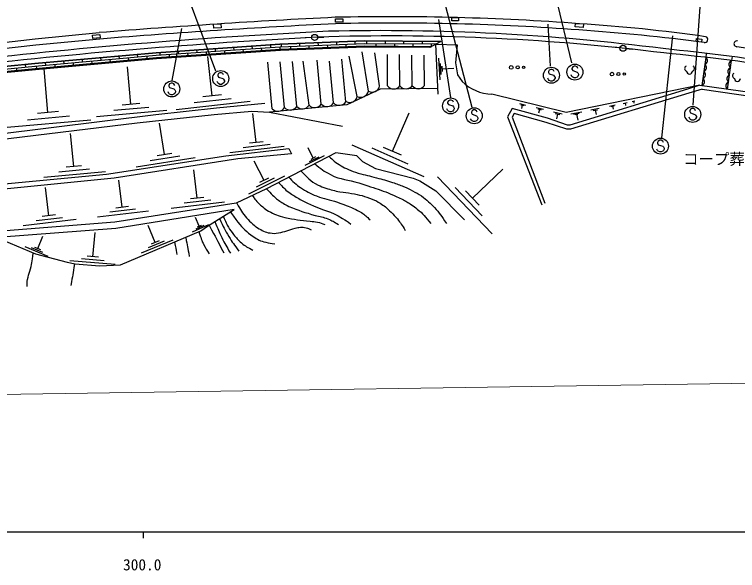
# Model space of a CAD drawing. Units: millimetres, scale not verified. Extents: x 40000 to 680000, y 20000 to 380000.
# Drawn here: x 347102 to 464489, y 198715 to 289045 of the extents above; entities that cross this region are included whole.
import ezdxf
from ezdxf.enums import TextEntityAlignment as Align

# ---------------------------------------------------------------- set-up
doc = ezdxf.new("R2010")
doc.units = ezdxf.units.MM
doc.header["$LTSCALE"] = 1000
for name, color, linetype, lineweight in [('M-BGD', 7, 'Continuous', 25), ('M-STR-HTXT', 7, 'Continuous', 13), ('M-STR-STRC', 7, 'Continuous', 25), ('M-STR-STRD', 7, 'Continuous', 25), ('M-TTL-BAND', 7, 'Continuous', 25)]:
    doc.layers.add(name, color=color, linetype=linetype, lineweight=lineweight)
doc.layers.add('M-TTL-TXT', color=7, linetype='Continuous')
doc.styles.add('ＭＳ ゴシック', font='')
doc.styles.get('ＭＳ ゴシック').set_extended_font_data('MS Gothic')

msp = doc.modelspace()

# ---------------------------------------------------------------- linework, layer by layer
at = {"layer": 'M-BGD'}
for p, q in [((399246, 288323), (400412, 288323)), ((399246, 287807), (399246, 288323)), ((400412, 287807), (399246, 287807)), ((400412, 288323), (400412, 287807)), ((418113, 288010), (418127, 288560)), ((419166, 287984), (418113, 288010)), ((418127, 288560), (419180, 288533)), ((419180, 288533), (419166, 287984)), ((379429, 287451), (380621, 287528)), ((379470, 286811), (379429, 287451)), ((380663, 286888), (379470, 286811)), ((380621, 287528), (380663, 286888)), ((438132, 287022), (438172, 287592)), ((439420, 286933), (438132, 287022)), ((438172, 287592), (439460, 287503)), ((439460, 287503), (439420, 286933)), ((359761, 285696), (360972, 285814)), ((359815, 285143), (359761, 285696)), ((361025, 285261), (359815, 285143)), ((360972, 285814), (361025, 285261)), ((395320, 285279), (394321, 285228)), ((396319, 285330), (397318, 285380)), ((370082, 282823), (390200, 284198)), ((390200, 284198), (370098, 282825)), ((388731, 283697), (388703, 284096)), ((403920, 284736), (390200, 284198)), ((390200, 284198), (403920, 284736)), ((390234, 283799), (403927, 284336)), ((390446, 283808), (390431, 284207)), ((393444, 283925), (393428, 284325)), ((396442, 284043), (396426, 284442)), ((397956, 283702), (397941, 284101)), ((399439, 284160), (399424, 284560)), ((400954, 283819), (400938, 284219)), ((402437, 284277), (402422, 284677)), ((416332, 284655), (403920, 284736)), ((403920, 284736), (416332, 284655)), ((403927, 284336), (415603, 284260)), ((404330, 284333), (404333, 284733)), ((405827, 283923), (405830, 284323)), ((407330, 284314), (407333, 284714)), ((408827, 283904), (408830, 284304)), ((410330, 284294), (410332, 284694)), ((411827, 283884), (411830, 284284)), ((413330, 284275), (413332, 284675)), ((416332, 284655), (414508, 283667)), ((414827, 283865), (414830, 284265)), ((415912, 276087), (415483, 284195)), ((415537, 284224), (418983, 284124)), ((418983, 284124), (418695, 281179)), ((457764, 284675), (457820, 285121)), ((458660, 284563), (457764, 284675)), ((457820, 285121), (458716, 285009)), ((458716, 285009), (458660, 284563)), ((370114, 282424), (390234, 283800)), ((370145, 282026), (390269, 283401)), ((390286, 283201), (370161, 281826)), ((373765, 282674), (373738, 283073)), ((376758, 282879), (376731, 283278)), ((378282, 282582), (378255, 282981)), ((379751, 283083), (379724, 283482)), ((381275, 282786), (381248, 283185)), ((382744, 283288), (382717, 283687)), ((384268, 282991), (384241, 283390)), ((385738, 283492), (385710, 283891)), ((385778, 282893), (385765, 283093)), ((387261, 283196), (387234, 283595)), ((388771, 283097), (388758, 283298)), ((390254, 283400), (390227, 283799)), ((390269, 283400), (403933, 283936)), ((403937, 283736), (390286, 283201)), ((390470, 283208), (390462, 283408)), ((391961, 283467), (391945, 283866)), ((393468, 283326), (393460, 283525)), ((394959, 283584), (394943, 283984)), ((396465, 283443), (396457, 283643)), ((399463, 283560), (399455, 283760)), ((402461, 283678), (402453, 283878)), ((404564, 276582), (403564, 282975)), ((403933, 283936), (414873, 283865)), ((414526, 283667), (403937, 283736)), ((404326, 283733), (404327, 283933)), ((407326, 283714), (407327, 283914)), ((410326, 283694), (410327, 283894)), ((413326, 283675), (413327, 283875)), ((445379, 283608), (444384, 283711)), ((446374, 283502), (447368, 283396)), ((370098, 282825), (350386, 281052)), ((350386, 281052), (370082, 282823)), ((350432, 280654), (370114, 282424)), ((350478, 280257), (370145, 282026)), ((370161, 281826), (350502, 280058)), ((358166, 281350), (358130, 281748)), ((361154, 281619), (361118, 282017)), ((362684, 281355), (362648, 281753)), ((364142, 281887), (364106, 282286)), ((365672, 281623), (365636, 282022)), ((367130, 282156), (367094, 282554)), ((367184, 281558), (367166, 281758)), ((368660, 281892), (368624, 282290)), ((370772, 282469), (370745, 282869)), ((370813, 281871), (370800, 282070)), ((372296, 282173), (372269, 282572)), ((373806, 282075), (373793, 282275)), ((375289, 282377), (375262, 282776)), ((376799, 282280), (376786, 282480)), ((379193, 275816), (378475, 282225)), ((379792, 282484), (379779, 282684)), ((382785, 282689), (382772, 282889)), ((400901, 274876), (400240, 281801)), ((402751, 275738), (401461, 282244)), ((406377, 277427), (405623, 282820)), ((407677, 277437), (407636, 282527)), ((409677, 277454), (409636, 282543)), ((411677, 277470), (411637, 282445)), ((413677, 277486), (413637, 282443)), ((416189, 278409), (416003, 281945)), ((459325, 282072), (458688, 277492)), ((459416, 282722), (459325, 282072)), ((463614, 282199), (463525, 281561)), ((328781, 278951), (350409, 281054)), ((350386, 281052), (328805, 278954)), ((328827, 278554), (350446, 280655)), ((348954, 280510), (348916, 280909)), ((350732, 280280), (350696, 280678)), ((352190, 280812), (352154, 281211)), ((353720, 280548), (353684, 280947)), ((355178, 281081), (355142, 281479)), ((355232, 280484), (355214, 280683)), ((356708, 280817), (356672, 281215)), ((358220, 280752), (358202, 280951)), ((359696, 281086), (359660, 281484)), ((361208, 281021), (361190, 281220)), ((364196, 281290), (364178, 281489)), ((388956, 273735), (388232, 281310)), ((390947, 273925), (390236, 281362)), ((392938, 274116), (392240, 281420)), ((394929, 274306), (393988, 281480)), ((396919, 274496), (396240, 281609)), ((398910, 274686), (398264, 281457)), ((416378, 279306), (416285, 281074)), ((416591, 279760), (416544, 280644)), ((418695, 281179), (419050, 279253)), ((462877, 276907), (463525, 281561)), ((328873, 278156), (350483, 280257)), ((350502, 280058), (328896, 277958)), ((347500, 279967), (347461, 280365)), ((349012, 279913), (348993, 280112)), ((352543, 273102), (351911, 280185)), ((352244, 280215), (352226, 280414)), ((366009, 274460), (365466, 280553)), ((416568, 280202), (418453, 280302)), ((419050, 279253), (419780, 278168)), ((458354, 277537), (436690, 273140)), ((458354, 277537), (456386, 276907)), ((458354, 277537), (477387, 274888)), ((380695, 275985), (377691, 275648)), ((406490, 276928), (401035, 274387)), ((415853, 277005), (406490, 276928)), ((436690, 273140), (424606, 276073)), ((456386, 276907), (437287, 271075)), ((456591, 276251), (437390, 270388)), ((458740, 276894), (456591, 276251)), ((458740, 276894), (477389, 274196)), ((385381, 274887), (373364, 273541)), ((382287, 275352), (376278, 274678)), ((445923, 274606), (446552, 274733)), ((447393, 274904), (447823, 274991)), ((447608, 274948), (447666, 274660)), ((368933, 273954), (363221, 273444)), ((367437, 274588), (364581, 274333)), ((370062, 272768), (379883, 273869)), ((379883, 273869), (387757, 274631)), ((401035, 274387), (388519, 273191)), ((427889, 273784), (427127, 272429)), ((433647, 272175), (427889, 273784)), ((429068, 274579), (430090, 274330)), ((429290, 274380), (429801, 274256)), ((429546, 274318), (429414, 273773)), ((431799, 273916), (432965, 273633)), ((432052, 273689), (432635, 273548)), ((432344, 273619), (432193, 272997)), ((440693, 273544), (442028, 273815)), ((441063, 273434), (441730, 273569)), ((443719, 274158), (444645, 274346)), ((443976, 274082), (444439, 274176)), ((444207, 274129), (444308, 273635)), ((446238, 274669), (446323, 274250)), ((340429, 269127), (370062, 272768)), ((356030, 272498), (349217, 271890)), ((354246, 273254), (350839, 272950)), ((371857, 273447), (360433, 272427)), ((367014, 271413), (379545, 272768)), ((379545, 272768), (385641, 273361)), ((385641, 273361), (388519, 273191)), ((386347, 268247), (385803, 272957)), ((388519, 273191), (400373, 270905)), ((408455, 266812), (411191, 273056)), ((427127, 272429), (432715, 258121)), ((428224, 272978), (427885, 272376)), ((427885, 272376), (433227, 258374)), ((433443, 271519), (428224, 272978)), ((434592, 273238), (436026, 272889)), ((434904, 272959), (435621, 272785)), ((435263, 272872), (435077, 272107)), ((437417, 272879), (439193, 273240)), ((437885, 272851), (438773, 273031)), ((438131, 272777), (438575, 272868)), ((438353, 272823), (438545, 271875)), ((441396, 273502), (441541, 272790)), ((339667, 268111), (367014, 271413)), ((359517, 271894), (345892, 270678)), ((371457, 266276), (370672, 271407)), ((436750, 270388), (433443, 271519)), ((436864, 271075), (433647, 272175)), ((437390, 270388), (436750, 270388)), ((437287, 271075), (436864, 271075)), ((356732, 264360), (356219, 269707)), ((388623, 267913), (384208, 267403)), ((387451, 268374), (385244, 268119)), ((413626, 262685), (401917, 267815)), ((381407, 266079), (391652, 267265)), ((390899, 267580), (382068, 266558)), ((399272, 266587), (388011, 260745)), ((391652, 267265), (392075, 266418)), ((395606, 265698), (394760, 267363)), ((402659, 266079), (399272, 266587)), ((411040, 264749), (405186, 267314)), ((409919, 266170), (406992, 267453)), ((362019, 263116), (381407, 266079)), ((383355, 265571), (363289, 262439)), ((376463, 265728), (366842, 264258)), ((373960, 266002), (369149, 265267)), ((372659, 266460), (370254, 266092)), ((392075, 266418), (383355, 265571)), ((397378, 266074), (394256, 264488)), ((396492, 265886), (394931, 265093)), ((395996, 265896), (395215, 265499)), ((402659, 266079), (403590, 265148)), ((357985, 264480), (355478, 264240)), ((387616, 262094), (386038, 265202)), ((403590, 265148), (405707, 264047)), ((321379, 259221), (362019, 263116)), ((361872, 263504), (351847, 262543)), ((359302, 263932), (354289, 263452)), ((376747, 259199), (376201, 263820)), ((405707, 264047), (411803, 262439)), ((421448, 259225), (426378, 263935)), ((363289, 262439), (342799, 260407)), ((364591, 257715), (364068, 262143)), ((390925, 262797), (385097, 259837)), ((389270, 262445), (386357, 260966)), ((388345, 262464), (386888, 261724)), ((411803, 262439), (412903, 262015)), ((412903, 262015), (415528, 260407)), ((424630, 253426), (415800, 262670)), ((352695, 256350), (352154, 260933)), ((388011, 260745), (383101, 258375)), ((423039, 256326), (418624, 260948)), ((415528, 260407), (420185, 255665)), ((422552, 258070), (420344, 260381)), ((383101, 258375), (363373, 255327)), ((381215, 258555), (372551, 257532)), ((378981, 258877), (374649, 258366)), ((377830, 259327), (375664, 259071)), ((368872, 257098), (360570, 256118)), ((366731, 257407), (362580, 256917)), ((365628, 257838), (363553, 257593)), ((382764, 257388), (363574, 254288)), ((378444, 254649), (382764, 257388)), ((354910, 256031), (350614, 255524)), ((353769, 256477), (351621, 256224)), ((377110, 254640), (376477, 256039)), ((363373, 255327), (343646, 253718)), ((357126, 255712), (348534, 254698)), ((369959, 252009), (368806, 254739)), ((378581, 254884), (375957, 253696)), ((377846, 254762), (376534, 254168)), ((377438, 254789), (376783, 254491)), ((363574, 254288), (344239, 252787)), ((359844, 249697), (360179, 253628)), ((364305, 248384), (377343, 253887)), ((377343, 253887), (378444, 254649)), ((344239, 252787), (350504, 250162)), ((350895, 251018), (351731, 253011)), ((372807, 252407), (367687, 250246)), ((352556, 249736), (348817, 251302)), ((351363, 250822), (350428, 251213)), ((371383, 252208), (368823, 251127)), ((370599, 252279), (369319, 251739)), ((351726, 250377), (349856, 251160)), ((350504, 250162), (355669, 248807)), ((363446, 248401), (356075, 249028)), ((361645, 249049), (357960, 249363)), ((360766, 249619), (358923, 249776)), ((355669, 248807), (356939, 248553)), ((356939, 248553), (360918, 248215)), ((360918, 248215), (364305, 248384))]:
    msp.add_line(p, q, dxfattribs=at)
for centre, radius in [((395819, 285305), 500), ((445876, 283556), 500), ((427757, 280450), 300), ((428807, 280450), 250), ((429757, 280450), 200), ((444105, 279364), 300), ((445155, 279364), 250), ((446105, 279364), 200)]:
    msp.add_circle(centre, radius, dxfattribs=at)
for centre, radius, start, end in [((441841, -618238), 905601, 92.77007, 96.49995), ((443457, -643217), 929743, 92.79517, 96.42407), ((406830, -70732), 357144, 82.66875, 91.40475), ((407935, -75874), 361427, 82.91189, 91.55656), ((413754, -100743), 386175, 77.85161, 84.25598), ((419316, -63829), 348208, 77.47403, 84.52584), ((458946, 281542), 652, 289.69202, 54.46176), ((456330, 280256), 429, 116.08703, 255.33416), ((457073, 280256), 429, 284.66584, 63.91297), ((458787, 280396), 652, 289.69202, 54.46176), ((463759, 280935), 668, 110.49364, 233.66016), ((456701, 279842), 480, 180, 0), ((458627, 279251), 652, 289.69202, 54.46176), ((463597, 279772), 668, 110.49364, 233.66016), ((464096, 279069), 429, 116.08703, 255.33416), ((458468, 278106), 652, 289.69202, 54.46176), ((463435, 278608), 668, 110.49364, 233.66016), ((464467, 278654), 480, 180, 0), ((405154, 277684), 1250, 241.84381, 348.10401), ((408671, 278195), 1250, 217.33571, 323.59591), ((410671, 278212), 1250, 217.33571, 323.59591), ((412671, 278228), 1250, 217.33571, 323.59591), ((424900, 283357), 7289, 225.3872, 267.69405), ((463273, 277445), 668, 110.49364, 233.66016), ((403341, 276840), 1250, 241.84381, 348.10401), ((397844, 275338), 1250, 222.32671, 328.58691), ((399835, 275528), 1250, 222.32671, 328.58691), ((401528, 275996), 1250, 241.84381, 348.10401), ((389880, 274577), 1250, 222.32671, 328.58691), ((391871, 274767), 1250, 222.32671, 328.58691), ((393862, 274957), 1250, 222.32671, 328.58691), ((395853, 275148), 1250, 222.32671, 328.58691)]:
    msp.add_arc(centre, radius, start, end, dxfattribs=at)
for points, knots in [([(398171, 265995), (398553, 265622), (398671, 265512), (399018, 265233), (399425, 264905), (399666, 264733), (400119, 264471), (400567, 264211), (400831, 264087), (401304, 263878), (401916, 263607), (402274, 263486), (402913, 263285), (404053, 262927), (404723, 262838), (405876, 262523), (406906, 262242), (407490, 262104), (408501, 261761), (409204, 261523), (409596, 261377), (410279, 261084), (410850, 260839), (411167, 260694), (411718, 260407), (412296, 260105), (412619, 259929), (413157, 259560), (413643, 259227), (413898, 259015), (414343, 258629), (414731, 258291), (414923, 258073), (415274, 257697), (416145, 256764), (416372, 256337), (417221, 255073)], [0, 0, 0, 0, 1, 1, 1, 2, 2, 2, 3, 3, 3, 4, 4, 4, 5, 5, 5, 6, 6, 6, 7, 7, 7, 8, 8, 8, 9, 9, 9, 10, 10, 10, 11, 11, 11, 12, 12, 12, 12]), ([(395801, 264809), (396887, 263908), (397332, 263612), (398425, 263031), (400070, 262158), (401228, 262258), (402997, 261677), (405781, 260762), (407390, 260334), (410025, 259052), (410652, 258747), (410969, 258509), (411549, 258121), (411922, 257870), (412127, 257722), (412480, 257443), (413471, 256659), (413738, 256223), (414681, 255073)], [0, 0, 0, 0, 1, 1, 1, 2, 2, 2, 3, 3, 3, 4, 4, 4, 5, 5, 5, 6, 6, 6, 6]), ([(393515, 263709), (394687, 262534), (395080, 261967), (396393, 261338), (396875, 261107), (397153, 260987), (397663, 260830), (398545, 260559), (399041, 260399), (399949, 260237), (400672, 260109), (401090, 260117), (401812, 259983), (403161, 259733), (403921, 259551), (405199, 259052), (405722, 258848), (405992, 258673), (406469, 258375), (406811, 258161), (406999, 258033), (407315, 257782), (407700, 257476), (407900, 257284), (408247, 256935), (408659, 256520), (408888, 256284), (409263, 255835), (409826, 255158), (409982, 254867), (410533, 253972)], [0, 0, 0, 0, 1, 1, 1, 2, 2, 2, 3, 3, 3, 4, 4, 4, 5, 5, 5, 6, 6, 6, 7, 7, 7, 8, 8, 8, 9, 9, 9, 10, 10, 10, 10]), ([(391567, 262693), (392032, 262197), (392164, 262050), (392583, 261677), (392934, 261364), (393122, 261173), (393515, 260915), (394479, 260281), (395070, 259993), (396139, 259560), (397419, 259042), (398213, 258972), (399526, 258544), (400093, 258359), (400411, 258256), (400965, 258036), (401434, 257850), (401697, 257746), (402151, 257528), (402657, 257284), (402947, 257154), (403421, 256851), (404034, 256458), (404235, 256250), (404860, 255665)], [0, 0, 0, 0, 1, 1, 1, 2, 2, 2, 3, 3, 3, 4, 4, 4, 5, 5, 5, 6, 6, 6, 7, 7, 7, 8, 8, 8, 8]), ([(388011, 260745), (388862, 259836), (389104, 259497), (389959, 258883), (390249, 258674), (390415, 258560), (390721, 258375), (391075, 258160), (391271, 258030), (391652, 257867), (393270, 257174), (394225, 256899), (395912, 256397), (396722, 256155), (397221, 256159), (398002, 255835), (398699, 255545), (398962, 255383), (399695, 254903)], [0, 0, 0, 0, 1, 1, 1, 2, 2, 2, 3, 3, 3, 4, 4, 4, 5, 5, 5, 6, 6, 6, 6]), ([(389959, 261761), (390689, 260975), (390923, 260701), (391652, 260153), (392246, 259706), (392619, 259512), (393261, 259137), (393937, 258741), (394328, 258535), (395039, 258205), (397095, 257251), (398461, 257137), (400373, 255919), (400914, 255574), (401133, 255454), (401727, 254988)], [0, 0, 0, 0, 1, 1, 1, 2, 2, 2, 3, 3, 3, 4, 4, 4, 5, 5, 5, 5]), ([(385725, 259645), (385907, 259360), (385975, 259277), (386149, 259052), (386578, 258497), (386871, 258220), (387419, 257782), (387770, 257501), (387955, 257319), (388350, 257105), (389316, 256580), (389911, 256365), (390975, 256089), (392557, 255678), (393494, 255688), (395115, 255472), (395580, 255409), (395851, 255433), (396309, 255327), (396788, 255216), (396969, 255134), (397494, 254903)], [0, 0, 0, 0, 1, 1, 1, 2, 2, 2, 3, 3, 3, 4, 4, 4, 5, 5, 5, 6, 6, 6, 7, 7, 7, 7]), ([(383185, 258375), (383859, 257241), (384045, 256835), (384794, 256004), (385170, 255587), (385389, 255359), (385810, 254988), (386093, 254739), (386240, 254574), (386572, 254395), (387329, 253987), (387751, 253654), (388604, 253549), (389129, 253484), (389439, 253449), (389959, 253549), (391038, 253755), (391601, 254045), (392668, 254311), (392995, 254392), (393179, 254450), (393515, 254480), (393878, 254513), (394091, 254482), (394446, 254395), (394792, 254311), (394929, 254242), (395293, 254057)], [0, 0, 0, 0, 1, 1, 1, 2, 2, 2, 3, 3, 3, 4, 4, 4, 5, 5, 5, 6, 6, 6, 7, 7, 7, 8, 8, 8, 9, 9, 9, 9]), ([(380984, 256258), (381212, 255734), (381271, 255591), (381476, 255174), (381610, 254901), (381672, 254740), (381831, 254480), (382128, 253995), (382323, 253740), (382677, 253295), (383129, 252727), (383397, 252413), (383947, 251940), (384601, 251378), (384928, 251222), (385810, 250755)], [0, 0, 0, 0, 1, 1, 1, 2, 2, 2, 3, 3, 3, 4, 4, 4, 5, 5, 5, 5]), ([(382157, 257003), (382677, 256192), (382867, 255943), (383385, 255312), (384223, 254291), (384740, 253720), (385835, 252979), (386567, 252485), (387031, 252246), (387887, 252030), (388455, 251886), (388700, 251847), (389370, 251808)], [0, 0, 0, 0, 1, 1, 1, 2, 2, 2, 3, 3, 3, 4, 4, 4, 4]), ([(379648, 255413), (380143, 254157), (380287, 253794), (380775, 252793), (381271, 251773), (381473, 251431), (382169, 250247)], [0, 0, 0, 0, 1, 1, 1, 2, 2, 2, 2]), ([(380379, 255876), (381053, 254476), (381245, 254057), (381915, 252956), (382497, 252000), (382727, 251674), (383524, 250585)], [0, 0, 0, 0, 1, 1, 1, 2, 2, 2, 2]), ([(377052, 253764), (377364, 252746), (377447, 252406), (377851, 251601), (378144, 251018), (378270, 250804), (378698, 250162)], [0, 0, 0, 0, 1, 1, 1, 2, 2, 2, 2]), ([(349149, 244828), (349153, 245373), (349161, 245555), (349234, 246013), (349321, 246554), (349478, 246833), (349614, 247364), (349900, 248474), (349941, 248872), (350165, 250247)], [0, 0, 0, 0, 1, 1, 1, 2, 2, 2, 3, 3, 3, 3])]:
    msp.add_open_spline(points, degree=3, knots=knots, dxfattribs=at)
for points in [[(378711, 254819), (379890, 252575), (379890, 252575), (381069, 250331)], [(374909, 252860), (375195, 251299), (375195, 251299), (375481, 249739)], [(373110, 252109), (373279, 251093), (373279, 251093), (373449, 250077)], [(356854, 248553), (356558, 246775), (356558, 246775), (356261, 244997)]]:
    msp.add_open_spline(points, degree=3, dxfattribs=at)
at = {"layer": 'M-STR-HTXT'}
msp.add_line((134979, 224253), (496186, 229555), dxfattribs=at)
at = {"layer": 'M-STR-STRC'}
for p, q in [((421402, 273935), (415628, 296204)), ((374207, 294786), (379717, 279896)), ((437606, 281166), (434169, 295383)), ((458527, 292395), (457226, 274319)), ((415940, 288225), (417879, 275577)), ((374218, 286745), (372646, 278305)), ((433701, 287460), (434066, 280618)), ((453905, 285589), (452128, 269027)), ((437963, 280632), (437726, 280513)), ((438199, 280632), (437963, 280632)), ((438436, 280513), (438199, 280632)), ((380228, 279459), (380110, 279223)), ((380465, 279577), (380228, 279459)), ((380701, 279577), (380465, 279577)), ((380938, 279459), (380701, 279577)), ((381056, 279223), (380938, 279459)), ((433915, 279990), (433797, 279754)), ((433797, 279754), (433797, 279636)), ((433797, 279636), (433915, 279399)), ((434152, 280109), (433915, 279990)), ((433915, 279399), (434624, 279163)), ((434388, 280109), (434152, 280109)), ((434624, 279990), (434388, 280109)), ((434743, 279754), (434624, 279990)), ((437726, 280513), (437608, 280277)), ((437608, 280277), (437608, 280159)), ((437608, 280159), (437726, 279923)), ((437726, 279923), (438436, 279686)), ((438554, 280277), (438436, 280513)), ((438436, 279686), (438554, 279568)), ((438554, 279568), (438672, 279332)), ((380110, 279223), (380110, 279104)), ((380110, 279104), (380228, 278868)), ((380228, 278868), (380938, 278632)), ((380938, 278632), (381056, 278514)), ((381056, 278514), (381174, 278277)), ((381174, 278277), (381174, 278159)), ((433797, 278454), (433679, 278690)), ((433915, 278336), (433797, 278454)), ((434152, 278218), (433915, 278336)), ((434388, 278218), (434152, 278218)), ((434624, 278336), (434388, 278218)), ((434624, 279163), (434743, 279045)), ((434743, 278454), (434624, 278336)), ((434743, 279045), (434861, 278809)), ((434861, 278690), (434743, 278454)), ((434861, 278809), (434861, 278690)), ((437608, 278977), (437490, 279213)), ((437726, 278859), (437608, 278977)), ((437963, 278741), (437726, 278859)), ((438199, 278741), (437963, 278741)), ((438436, 278859), (438199, 278741)), ((438554, 278977), (438436, 278859)), ((438672, 279213), (438554, 278977)), ((438672, 279332), (438672, 279213)), ((372291, 277765), (372173, 277529)), ((372173, 277529), (372173, 277411)), ((372173, 277411), (372291, 277174)), ((372527, 277883), (372291, 277765)), ((372291, 277174), (373000, 276938)), ((372764, 277883), (372527, 277883)), ((373000, 277765), (372764, 277883)), ((373118, 277529), (373000, 277765)), ((380110, 277923), (379992, 278159)), ((380228, 277804), (380110, 277923)), ((380465, 277686), (380228, 277804)), ((380701, 277686), (380465, 277686)), ((380938, 277804), (380701, 277686)), ((381056, 277923), (380938, 277804)), ((381174, 278159), (381056, 277923)), ((372173, 276229), (372054, 276465)), ((372291, 276111), (372173, 276229)), ((372527, 275992), (372291, 276111)), ((372764, 275992), (372527, 275992)), ((373000, 276111), (372764, 275992)), ((373000, 276938), (373118, 276820)), ((373118, 276229), (373000, 276111)), ((373118, 276820), (373236, 276583)), ((373236, 276465), (373118, 276229)), ((373236, 276583), (373236, 276465)), ((417542, 275009), (417424, 274772)), ((417424, 274772), (417424, 274654)), ((417778, 275127), (417542, 275009)), ((418015, 275127), (417778, 275127)), ((418251, 275009), (418015, 275127)), ((418369, 274772), (418251, 275009)), ((417424, 273472), (417306, 273709)), ((417424, 274654), (417542, 274418)), ((417542, 274418), (418251, 274181)), ((418251, 274181), (418369, 274063)), ((418369, 274063), (418487, 273827)), ((418487, 273709), (418369, 273472)), ((418487, 273827), (418487, 273709)), ((421631, 273533), (421395, 273414)), ((421867, 273533), (421631, 273533)), ((422104, 273414), (421867, 273533)), ((456856, 273639), (456738, 273402)), ((457093, 273757), (456856, 273639)), ((457329, 273757), (457093, 273757)), ((457566, 273639), (457329, 273757)), ((457684, 273402), (457566, 273639)), ((417542, 273354), (417424, 273472)), ((417778, 273236), (417542, 273354)), ((418015, 273236), (417778, 273236)), ((418251, 273354), (418015, 273236)), ((418369, 273472), (418251, 273354)), ((421395, 273414), (421276, 273178)), ((421276, 273178), (421276, 273060)), ((421276, 273060), (421395, 272824)), ((421395, 272824), (422104, 272587)), ((422222, 273178), (422104, 273414)), ((422104, 272587), (422222, 272469)), ((422222, 272469), (422340, 272233)), ((456738, 272102), (456620, 272339)), ((456738, 273402), (456738, 273284)), ((456738, 273284), (456856, 273048)), ((456856, 273048), (457566, 272811)), ((457566, 272811), (457684, 272693)), ((457684, 272693), (457802, 272457)), ((457802, 272339), (457684, 272102)), ((457802, 272457), (457802, 272339)), ((421276, 271878), (421158, 272114)), ((421395, 271760), (421276, 271878)), ((421631, 271642), (421395, 271760)), ((421867, 271642), (421631, 271642)), ((422104, 271760), (421867, 271642)), ((422222, 271878), (422104, 271760)), ((422340, 272114), (422222, 271878)), ((422340, 272233), (422340, 272114)), ((456856, 271984), (456738, 272102)), ((457093, 271866), (456856, 271984)), ((457329, 271866), (457093, 271866)), ((457566, 271984), (457329, 271866)), ((457684, 272102), (457566, 271984)), ((451626, 268482), (451507, 268246)), ((451507, 268246), (451507, 268128)), ((451507, 268128), (451626, 267892)), ((451862, 268601), (451626, 268482)), ((451626, 267892), (452335, 267655)), ((452098, 268601), (451862, 268601)), ((452335, 268482), (452098, 268601)), ((452453, 268246), (452335, 268482)), ((452335, 267655), (452453, 267537)), ((451507, 266946), (451389, 267182)), ((451626, 266828), (451507, 266946)), ((451862, 266710), (451626, 266828)), ((452098, 266710), (451862, 266710)), ((452335, 266828), (452098, 266710)), ((452453, 266946), (452335, 266828)), ((452453, 267537), (452571, 267301)), ((452571, 267182), (452453, 266946)), ((452571, 267301), (452571, 267182))]:
    msp.add_line(p, q, dxfattribs=at)
for centre in [(438081, 279686), (380583, 278632), (434270, 279163), (372645, 276938), (417897, 274181), (421749, 272587), (457211, 272811), (451980, 267655)]:
    msp.add_circle(centre, 1300, dxfattribs=at)
at = {"layer": 'M-STR-STRD'}
for p, q in [((350486, 285080), (360864, 286088)), ((337445, 283548), (350486, 285080)), ((360948, 285048), (350553, 284035)), ((350553, 284035), (337346, 282570))]:
    msp.add_line(p, q, dxfattribs=at)
for centre, radius, start, end in [((457407, -901694), 1191699, 92.80074, 94.6468), ((408186, -125534), 414213, 85.76078, 91.2463), ((408685, -115579), 403229, 85.72688, 91.34389), ((457407, -901694), 1190655, 92.80074, 94.6468), ((413482, -71377), 358796, 82.70413, 85.96483), ((421886, 24010), 264079, 81.85222, 86.32659), ((459177, 284969), 474, 254.05934, 73.2642), ((464382, 284276), 475, 77.03033, 271.78656), ((405340, -126177), 414209, 77.07096, 81.80294)]:
    msp.add_arc(centre, radius, start, end, dxfattribs=at)
at = {"layer": 'M-TTL-BAND'}
for p, q in [((40000, 205000), (579000, 205000)), ((368000, 205000), (368000, 204000))]:
    msp.add_line(p, q, dxfattribs=at)

# ---------------------------------------------------------------- texts
at = {"layer": 'M-TTL-BAND', "style": 'ＭＳ ゴシック'}
msp.add_text('300.0', height=1833, dxfattribs=at).set_placement((367844, 198195), align=Align.BOTTOM_CENTER)
at = {"layer": 'M-TTL-TXT', "style": 'ＭＳ ゴシック'}
msp.add_text('コープ葬祭\u3000駐車場', height=1833, dxfattribs=at).set_placement((466906, 264095), align=Align.BOTTOM_CENTER)

doc.saveas('drawing.dxf')
